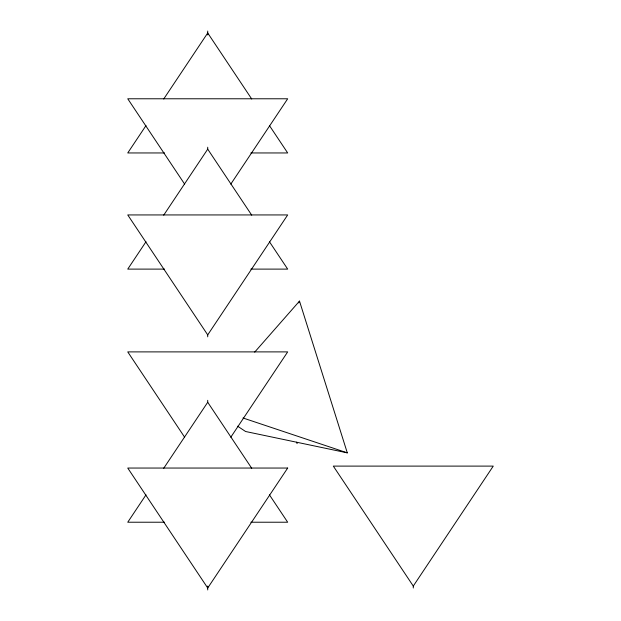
<?xml version="1.0" encoding="UTF-8"?>
<svg xmlns="http://www.w3.org/2000/svg" width="621" height="621" viewBox="0 0 621 621"><rect width="100%" height="100%" fill="white"/><g stroke="black" fill="none" stroke-linecap="round" stroke-linejoin="round"><path stroke-width="0.93" d="M298.763 302.885L299.501 301.1L347.302 452.856L245.582 431.502L237.618 426.2M145.997 125.582L127.747 152.952L164.581 152.952M163.711 99.011L207.717 32.998L251.73 99.011M145.997 241.74L127.747 269.11L164.581 269.11M163.711 215.169L207.717 149.156L207.717 147.208M230.795 184.119L287.686 98.778L127.747 98.778L184.639 184.119M207.717 334.89L287.686 214.936L127.747 214.936L207.717 334.89L207.717 336.838M145.997 494.852L127.747 522.222L164.581 522.222M163.711 468.281L207.717 402.268L207.717 400.32M230.795 437.223L287.686 351.89L127.747 351.89L184.639 437.223M413.283 586.061L493.253 466.107L333.314 466.107L413.283 586.061L413.283 588.002M254.695 352.123L299.501 301.1M250.853 152.952L287.686 152.952L269.436 125.582M250.853 269.11L287.686 269.11L269.436 241.74M250.853 522.222L287.686 522.222L269.436 494.852M243.013 417.987L347.302 452.856M207.717 149.156L251.73 215.169M207.717 402.268L251.73 468.281M296.442 442.183L297.141 443.619M207.717 31.05L207.717 34.931M207.717 586.069L207.717 589.95M287.686 468.048L207.717 588.002L127.747 468.048L287.686 468.048"/></g></svg>
